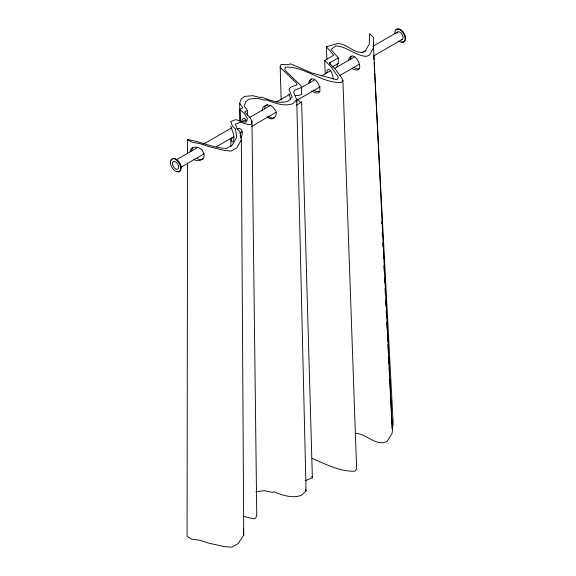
<?xml version="1.0" encoding="UTF-8"?>
<svg xmlns="http://www.w3.org/2000/svg" width="576" height="576" viewBox="0 0 576 576"><rect width="100%" height="100%" fill="white"/><g stroke="black" fill="none" stroke-linecap="round" stroke-linejoin="round"><path stroke-width="0.86" d="M187.553 163.022L187.07 536.472L191.65 539.114L200.153 540.353L208.678 543.139L224.798 546.66L231.761 547.2L238.19 543.6L243.742 535.046L241.322 139.896L240.026 131.724L236.988 128.606L235.404 124.193L240.185 122.285L248.486 124.589L250.574 124.661L251.525 123.43L251.957 121.118L249.408 116.834L244.656 111.96L247.421 110.362L244.253 106.006L245.743 101.628L249.106 99.072L257.357 98.33L264.953 100.246L265.975 99.655C274.392 102.83 283.781 106.956 292.766 103.73L296.755 99.756L293.573 92.038L295.034 89.978L301.615 87.48L300.614 85.37L285.25 70.452L284.746 69.394L285.624 67.133C305.532 66.319 321.408 83.578 341.539 82.397L342.914 80.395L341.935 78.322L335.131 68.933L329.278 63.108L338.314 57.888L330.977 49.414L335.786 45.878C346.925 46.44 355.392 55.872 366.415 56.376L369.425 55.094L373.55 47.693L373.63 37.498L369.439 33.588L369.36 43.783L365.234 51.185L362.225 52.466C352.836 52.841 346.795 43.394 337.37 43.553L326.398 46.771L326.916 59.357M187.567 153.122L187.582 139.622C200.75 141.466 212.962 147.881 226.397 148.457L232.193 145.217L236.743 137.254L235.447 129.082L232.409 125.964L230.825 121.55L235.606 119.642L243.907 121.946L245.995 122.018L246.946 120.787L247.378 118.476L244.829 114.192L240.077 109.318L242.842 107.719L239.674 103.356L241.164 98.986L244.526 96.43L252.778 95.688L260.374 97.603L261.396 97.006C269.813 100.188 279.202 104.314 288.187 101.081L292.176 97.114L288.994 89.395L290.455 87.336L297.036 84.838L296.035 82.728L280.67 67.81L280.174 66.751L281.045 64.49L288.907 64.699L290.448 63.756L311.544 72.929L336.96 79.754L338.335 77.746L337.356 75.679L330.552 66.29L324.698 60.458L333.734 55.246L326.398 46.771M373.529 56.707L373.572 55.289M373.385 47.21L373.63 43.114M336.953 67.082L337.414 64.339L338.314 63.504L338.314 57.888M326.707 73.001L327.254 70.207L328.594 69.214C331.776 70.294 332.165 74.398 333.022 77.184A8.158 2.57 76.4 0 1 333.324 79.178M350.482 59.278L351.151 56.412M190.13 151.855C190.188 144.634 201.607 146.498 203.17 152.15C207.108 158.515 198.626 163.26 193.63 159.178M348.322 60.523C353.203 44.352 368.784 76.5 352.512 68.839M308.29 83.635C314.201 66.557 329.256 101.628 311.717 91.001M309.629 82.865L310.414 79.927L311.357 78.97M264.456 108.943L265.284 105.984L267.552 104.45M262.116 110.29C262.505 103.572 271.447 103.81 274.27 108.799C280.001 113.89 272.52 122.969 267.127 116.748M191.498 151.063L192.557 147.974M241.322 139.896L236.772 147.859L230.976 151.099L224.316 150.386L208.692 146.578L200.347 143.683L192.161 142.265L187.582 139.622M305.186 480.672L312.372 477.828L301.615 102.017L300.931 102.485L300.24 102.103L297.634 99.137M240.257 137.707C244.08 135.59 242.15 125.647 236.995 129.146M296.755 99.756L306.072 490.932L301.486 495.245C292.255 498.874 282.377 495.058 273.607 491.803L272.462 492.458L264.636 490.68L255.859 491.724M301.615 102.017L296.316 105.286M332.345 66.946L338.314 63.504M176.494 159.703L197.532 147.557M202.99 144.41L231.826 127.764M245.851 119.664L241.949 121.91L242.402 119.196L243.763 118.188L244.829 118.584L246.499 121.86M248.969 117.864L270.785 105.264M276.242 102.118L289.483 94.471M301.176 87.725L314.424 80.071M322.214 75.571L330.782 70.625M334.685 68.378L354.161 57.132M361.958 52.632L365.854 50.378M372.866 46.332L397.8 31.932M180.799 167.299L204.178 153.799M216.648 146.606L233.791 136.706M240.026 133.106L242.359 131.76M251.712 126.36L275.868 112.414M296.129 100.714L320.285 86.767M339.768 75.521L359.251 64.274M373.277 56.174L402.106 39.528M240.422 137.419L241.862 136.778M274.572 117.742L272.657 118.03A7.258 5.234 42.6 0 1 268.085 116.244M203.292 159.048L200.405 159.739L197.071 158.587M230.904 146.52L230.825 138.434L233.381 137.621M359.417 68.717L357.624 68.976L354.463 67.716M319.781 91.606L316.274 91.526L313.337 90.072M295.034 95.515L298.858 95.443L301.615 94.471L301.615 87.48M355.046 433.318C366.192 433.346 375.876 446.796 387.007 441.497L392.069 433.555L393.127 422.798L375.286 84.787M244.231 516.506L252.77 518.674L254.966 518.681L256.082 517.356L256.759 514.901L251.957 121.118M312.012 458.438C325.786 464.033 339.725 471.802 354.982 471.19L356.63 469.03L342.914 80.395M230.825 126.187C232.099 131.134 235.793 136.98 232.956 141.919C231.3 142.553 231.322 139.406 230.825 138.434M288.994 93.686L290.585 99.382M297.036 102.082L296.287 99.914M311.803 476.366L312.372 477.828M305.546 489.326L306.072 490.932M243.331 529.042L243.742 535.046M373.723 55.202L373.961 59.688M374.098 62.374L374.573 71.345M374.666 73.138L375.192 82.994M381.636 221.825L381.722 223.625M382.183 232.596L382.37 236.189M382.738 243.367L382.918 246.96M383.335 255.038L383.522 258.624M383.89 265.802L384.163 271.188M384.487 277.474L384.761 282.859M385.034 288.245L385.315 293.63M385.639 299.909L385.956 306.194M386.186 310.68L386.554 317.858M386.784 322.344L387.151 329.53M387.338 333.115L387.749 341.194M387.936 344.786L388.354 352.865M388.534 356.45L388.951 364.529M389.088 367.222L389.549 376.193M389.686 378.886L392.263 429.149L373.55 47.693M324.698 60.458L325.21 73.937M280.174 66.751L281.153 99.986M239.674 103.356L239.94 121.356M240.077 109.318L240.228 120.996M240.386 132.682L240.422 135.374M330.113 62.626L330.113 64.231M247.421 110.362L247.421 115.178M396.914 33.372A4.363 2.52 60 0 1 401.926 34.135A4.363 2.52 60 0 1 401.018 39.694M395.575 30.773A7.279 4.198 60 0 1 404.294 33.667A7.279 4.198 60 0 1 401.537 41.861M394.834 33.401A7.279 4.198 60 0 1 399.953 29.794A7.279 4.198 60 0 1 405.072 39.305A7.279 4.198 60 0 1 398.887 40.925M171.151 160.344A7.279 4.198 60 0 1 179.87 163.238A7.279 4.198 60 0 1 177.113 171.432M172.541 164.448A4.363 2.52 60 0 0 177.682 169.099A4.363 2.52 60 0 0 176.371 162.353A4.363 2.52 60 0 0 172.541 164.448M170.417 162.965A7.279 4.198 60 0 0 178.553 171.857A7.279 4.198 60 0 0 177.624 161.086A7.279 4.198 60 0 0 170.417 162.965"/></g></svg>
